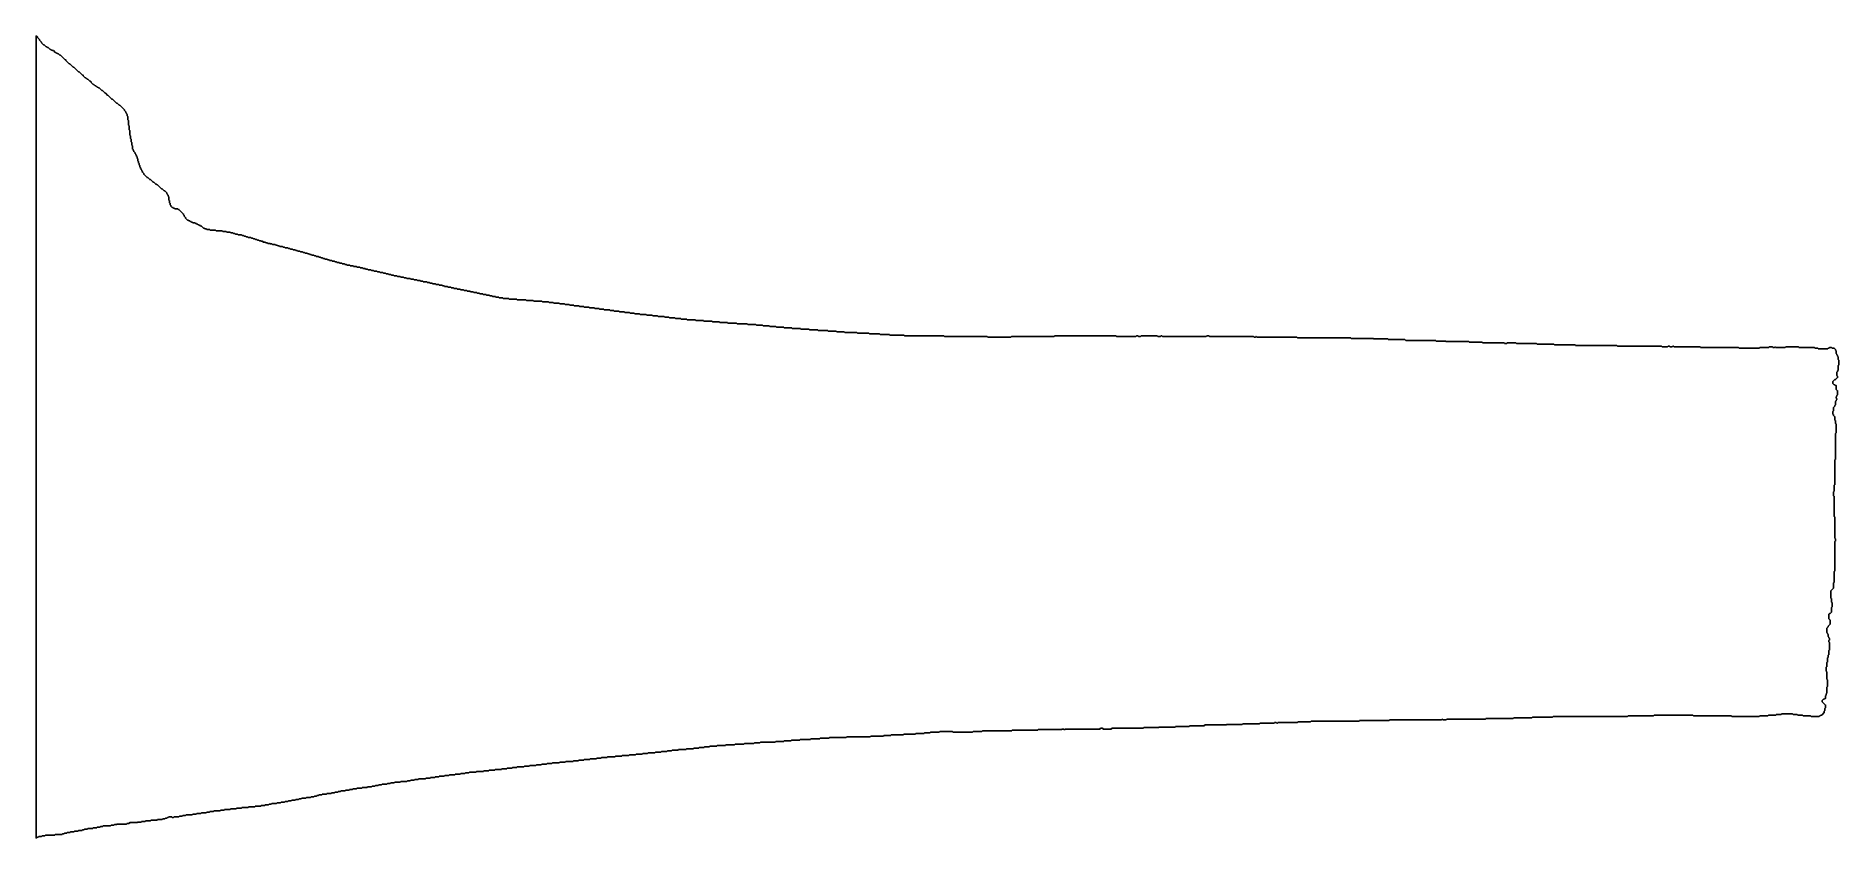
# Model space of a CAD drawing. Header units: metres. Extents: x 0 to 927, y 85 to 497.
import ezdxf

# ---------------------------------------------------------------- set-up
doc = ezdxf.new("R2010")
doc.units = ezdxf.units.M

msp = doc.modelspace()

# ---------------------------------------------------------------- linework, layer by layer
for points in [[(0.68, 85.1), (0.34, 84.76), (0, 84.76), (0, 497.26), (0.34, 497.26), (0.68, 496.92), (0.68, 496.58), (1.71, 495.55), (1.71, 495.21), (2.73, 494.18), (2.73, 493.84), (3.76, 492.82), (4.1, 492.82), (5.13, 491.79), (5.47, 491.79), (5.81, 491.45), (6.15, 491.45), (7.18, 490.42), (7.52, 490.42), (7.86, 490.08), (8.2, 490.08), (8.54, 489.74), (8.89, 489.74), (9.91, 488.72), (10.25, 488.72), (10.59, 488.37), (10.94, 488.37), (11.28, 488.03), (11.62, 488.03), (12.3, 487.35), (12.65, 487.35), (15.04, 484.96), (15.38, 484.96), (15.38, 484.61), (17.09, 482.91), (17.43, 482.91), (19.14, 481.2), (19.48, 481.2), (21.87, 478.8), (22.21, 478.8), (23.92, 477.1), (24.26, 477.1), (24.26, 476.75), (25.29, 475.73), (25.63, 475.73), (26.32, 475.04), (26.66, 475.04), (27.68, 474.02), (28.02, 474.02), (28.37, 473.68), (28.37, 473.34), (29.39, 472.31), (29.73, 472.31), (30.42, 471.63), (30.76, 471.63), (31.44, 470.94), (31.78, 470.94), (32.13, 470.6), (32.47, 470.6), (33.83, 469.24), (34.18, 469.24), (35.54, 467.87), (35.88, 467.87), (36.23, 467.53), (36.23, 467.18), (36.57, 466.84), (36.91, 466.84), (38.96, 464.79), (39.3, 464.79), (41.35, 462.74), (41.69, 462.74), (42.72, 461.72), (43.06, 461.72), (45.45, 459.32), (45.45, 458.98), (46.14, 458.3), (46.14, 457.96), (46.48, 457.62), (46.48, 457.27), (46.82, 456.93), (46.82, 456.25), (47.16, 455.91), (47.16, 454.2), (47.5, 453.86), (47.5, 451.46), (47.85, 451.12), (47.85, 449.07), (48.19, 448.73), (48.19, 446.34), (48.53, 446), (48.53, 444.63), (48.87, 444.29), (48.87, 442.92), (49.21, 442.58), (49.21, 441.21), (49.56, 440.87), (49.56, 439.16), (49.9, 438.82), (49.9, 438.48), (50.24, 438.13), (50.24, 437.79), (50.92, 437.11), (50.92, 436.77), (51.26, 436.43), (51.26, 436.08), (51.61, 435.74), (51.61, 435.4), (51.95, 435.06), (51.95, 434.38), (52.29, 434.03), (52.29, 433.01), (52.63, 432.67), (52.63, 431.98), (52.97, 431.64), (52.97, 430.96), (53.31, 430.62), (53.31, 429.93), (53.66, 429.59), (53.66, 429.25), (54, 428.91), (54, 428.57), (54.34, 428.22), (54.34, 427.88), (54.68, 427.54), (54.68, 427.2), (55.36, 426.52), (55.36, 426.17), (57.07, 424.46), (57.42, 424.46), (58.44, 423.44), (58.78, 423.44), (60.15, 422.07), (60.49, 422.07), (61.52, 421.05), (61.86, 421.05), (62.2, 420.71), (62.54, 420.71), (64.59, 418.65), (64.93, 418.65), (65.96, 417.63), (66.3, 417.63), (67.33, 416.6), (67.33, 416.26), (67.67, 415.92), (67.67, 415.58), (68.01, 415.24), (68.01, 414.9), (68.35, 414.55), (68.35, 412.84), (68.69, 412.5), (68.69, 411.48), (69.04, 411.14), (69.04, 410.45), (69.38, 410.11), (69.38, 409.77), (70.06, 409.09), (70.4, 409.09), (70.74, 408.74), (71.09, 408.74), (71.43, 408.4), (72.79, 408.4), (73.14, 408.06), (73.48, 408.06), (75.87, 405.67), (75.87, 405.33), (76.21, 404.98), (76.21, 404.64), (76.9, 403.96), (76.9, 403.62), (77.92, 402.59), (78.26, 402.59), (78.6, 402.25), (78.95, 402.25), (79.29, 401.91), (79.63, 401.91), (79.97, 401.57), (80.31, 401.57), (80.66, 401.23), (81.68, 401.23), (82.02, 400.88), (82.36, 400.88), (82.71, 400.54), (83.05, 400.54), (83.39, 400.2), (83.73, 400.2), (84.07, 399.86), (84.41, 399.86), (84.76, 399.52), (85.1, 399.52), (86.12, 398.49), (86.47, 398.49), (86.81, 398.15), (87.49, 398.15), (87.83, 397.81), (89.2, 397.81), (89.54, 397.47), (92.27, 397.47), (92.62, 397.12), (95.69, 397.12), (96.03, 396.78), (97.74, 396.78), (98.08, 396.44), (99.79, 396.44), (100.14, 396.1), (101.16, 396.1), (101.5, 395.76), (102.19, 395.76), (102.53, 395.42), (103.55, 395.42), (103.89, 395.07), (105.6, 395.07), (105.95, 394.73), (106.63, 394.73)], [(106.63, 394.73), (106.97, 394.39), (107.65, 394.39), (108, 394.05), (108.68, 394.05), (109.02, 393.71), (110.39, 393.71), (110.73, 393.36), (111.41, 393.36), (111.76, 393.02), (112.44, 393.02), (112.78, 392.68), (113.46, 392.68), (113.81, 392.34), (114.49, 392.34), (114.83, 392), (115.51, 392), (115.86, 391.66), (116.54, 391.66), (116.88, 391.31), (117.91, 391.31), (118.25, 390.97), (118.93, 390.97), (119.27, 390.63), (120.3, 390.63), (120.64, 390.29), (121.32, 390.29), (121.67, 389.95), (123.03, 389.95), (123.37, 389.61), (124.06, 389.61), (124.4, 389.26), (125.08, 389.26), (125.43, 388.92), (126.79, 388.92), (127.13, 388.58), (127.82, 388.58), (128.16, 388.24), (129.53, 388.24), (129.87, 387.9), (130.55, 387.9), (130.89, 387.55), (131.92, 387.55), (132.26, 387.21), (133.29, 387.21), (133.63, 386.87), (134.31, 386.87), (134.65, 386.53), (135.68, 386.53), (136.02, 386.19), (137.05, 386.19), (137.39, 385.85), (138.07, 385.85), (138.41, 385.5), (139.44, 385.5), (139.78, 385.16), (140.46, 385.16), (140.8, 384.82), (141.49, 384.82), (141.83, 384.48), (142.86, 384.48), (143.2, 384.14), (143.88, 384.14), (144.22, 383.8), (145.25, 383.8), (145.59, 383.45), (146.27, 383.45), (146.61, 383.11), (147.3, 383.11), (147.64, 382.77), (148.32, 382.77), (148.67, 382.43), (149.69, 382.43), (150.03, 382.09), (150.72, 382.09), (151.06, 381.74), (152.08, 381.74), (152.42, 381.4), (153.45, 381.4), (153.79, 381.06), (154.48, 381.06), (154.82, 380.72), (155.84, 380.72), (156.18, 380.38), (157.21, 380.38), (157.55, 380.04), (158.58, 380.04), (158.92, 379.69), (159.6, 379.69), (159.94, 379.35), (161.31, 379.35), (161.65, 379.01), (163.02, 379.01), (163.36, 378.67), (164.73, 378.67), (165.07, 378.33), (166.44, 378.33), (166.78, 377.99), (167.8, 377.99), (168.15, 377.64), (169.17, 377.64), (169.51, 377.3), (170.54, 377.3), (170.88, 376.96), (172.25, 376.96), (172.59, 376.62), (173.61, 376.62), (173.96, 376.28), (175.32, 376.28), (175.66, 375.93), (176.69, 375.93), (177.03, 375.59), (178.4, 375.59), (178.74, 375.25), (179.77, 375.25), (180.11, 374.91), (181.13, 374.91), (181.47, 374.57), (182.5, 374.57), (182.84, 374.23), (183.87, 374.23), (184.21, 373.88), (185.58, 373.88), (185.92, 373.54), (187.28, 373.54), (187.63, 373.2), (188.99, 373.2), (189.33, 372.86), (190.36, 372.86), (190.7, 372.52), (192.41, 372.52), (192.75, 372.18), (194.12, 372.18), (194.46, 371.83), (195.83, 371.83), (196.17, 371.49), (197.54, 371.49), (197.88, 371.15), (198.9, 371.15), (199.25, 370.81), (200.95, 370.81), (201.3, 370.47), (202.32, 370.47), (202.66, 370.12), (203.69, 370.12), (204.03, 369.78), (205.4, 369.78), (205.74, 369.44), (207.11, 369.44), (207.45, 369.1), (208.81, 369.1), (209.16, 368.76), (209.84, 368.76), (210.18, 368.42), (211.55, 368.42), (211.89, 368.07), (213.26, 368.07), (213.6, 367.73), (214.62, 367.73), (214.97, 367.39), (216.33, 367.39), (216.68, 367.05), (218.04, 367.05), (218.38, 366.71), (219.75, 366.71), (220.09, 366.37), (221.46, 366.37), (221.8, 366.02), (223.17, 366.02), (223.51, 365.68), (224.88, 365.68), (225.22, 365.34), (226.59, 365.34), (226.93, 365), (227.95, 365), (228.29, 364.66), (229.66, 364.66), (230, 364.32), (231.37, 364.32), (231.71, 363.97), (233.08, 363.97), (233.42, 363.63), (234.45, 363.63), (234.79, 363.29), (236.16, 363.29), (236.5, 362.95), (237.86, 362.95), (238.21, 362.61), (239.91, 362.61), (240.26, 362.26), (242.99, 362.26), (243.33, 361.92), (247.09, 361.92), (247.43, 361.58), (251.88, 361.58), (252.22, 361.24), (255.64, 361.24), (255.98, 360.9), (260.08, 360.9), (260.42, 360.56), (263.5, 360.56), (263.84, 360.21), (265.89, 360.21), (266.23, 359.87), (268.96, 359.87), (269.31, 359.53), (271.7, 359.53), (272.04, 359.19), (274.09, 359.19), (274.43, 358.85), (276.48, 358.85), (276.82, 358.51), (279.22, 358.51), (279.56, 358.16), (281.61, 358.16), (281.95, 357.82), (284.34, 357.82), (284.69, 357.48), (287.08, 357.48), (287.42, 357.14), (289.47, 357.14), (289.81, 356.8), (291.86, 356.8), (292.2, 356.45), (294.94, 356.45), (295.28, 356.11), (296.99, 356.11), (297.33, 355.77), (299.72, 355.77), (300.06, 355.43), (302.46, 355.43), (302.8, 355.09), (305.19, 355.09), (305.53, 354.75), (307.58, 354.75), (307.92, 354.4), (310.32, 354.4), (310.66, 354.06), (313.73, 354.06), (314.08, 353.72), (316.81, 353.72), (317.15, 353.38), (319.54, 353.38), (319.89, 353.04), (322.96, 353.04), (323.3, 352.7), (325.35, 352.7), (325.7, 352.35), (328.43, 352.35), (328.77, 352.01), (331.51, 352.01), (331.85, 351.67), (334.58, 351.67), (334.92, 351.33), (339.02, 351.33), (339.37, 350.99), (343.13, 350.99), (343.47, 350.64), (347.57, 350.64), (347.91, 350.3), (351.33, 350.3), (351.67, 349.96), (355.43, 349.96), (355.77, 349.62), (360.21, 349.62), (360.56, 349.28), (365.68, 349.28), (366.02, 348.94), (370.12, 348.94), (370.47, 348.59), (373.54, 348.59), (373.88, 348.25), (376.96, 348.25), (377.3, 347.91), (380.38, 347.91), (380.72, 347.57), (384.48, 347.57), (384.82, 347.23), (388.58, 347.23), (388.92, 346.89), (393.02, 346.89), (393.36, 346.54), (397.47, 346.54), (397.81, 346.2), (401.91, 346.2), (402.25, 345.86), (407.03, 345.86), (407.38, 345.52), (411.48, 345.52), (411.82, 345.18), (415.58, 345.18), (415.92, 344.83), (422.07, 344.83), (422.41, 344.49), (428.22, 344.49), (428.57, 344.15), (433.69, 344.15), (434.03, 343.81), (438.82, 343.81), (439.16, 343.47), (446.34, 343.47), (446.68, 343.13), (466.84, 343.13), (467.18, 342.78), (489.06, 342.78), (489.4, 342.44), (501.36, 342.44), (501.7, 342.78), (523.57, 342.78), (523.92, 343.13), (555.36, 343.13), (555.7, 342.78), (565.61, 342.78), (565.95, 343.13), (566.64, 343.13), (566.98, 342.78), (568, 342.78), (568.35, 343.13), (576.55, 343.13), (576.89, 342.78), (578.26, 342.78), (578.6, 343.13), (578.94, 343.13), (579.28, 342.78), (601.84, 342.78), (602.18, 343.13), (603.2, 343.13), (603.55, 342.78), (626.1, 342.78), (626.44, 342.44), (627.13, 342.44), (627.47, 342.78), (627.81, 342.44), (648.32, 342.44), (648.66, 342.1), (676, 342.1), (676.34, 341.76), (687.62, 341.76), (687.96, 341.42), (695.14, 341.42), (695.48, 341.08), (704.02, 341.08), (704.37, 340.73), (719.74, 340.73), (720.09, 340.39), (724.87, 340.39), (725.21, 340.05), (736.83, 340.05), (737.17, 339.71), (743.67, 339.71), (744.01, 339.37), (754.95, 339.37), (755.29, 339.02), (756.31, 339.02), (756.65, 339.37), (761.1, 339.37), (761.44, 339.02), (771.69, 339.02), (772.03, 338.68), (780.58, 338.68), (780.92, 338.34), (791.51, 338.34), (791.86, 338), (813.04, 338), (813.39, 337.66), (835.94, 337.66), (836.28, 337.32), (839.02, 337.32), (839.36, 337.66), (840.04, 337.66), (840.39, 337.32), (841.41, 337.32), (841.75, 337.66), (842.09, 337.66), (842.44, 337.32), (855.76, 337.32), (856.11, 336.97), (875.59, 336.97), (875.93, 336.63), (886.18, 336.63), (886.52, 336.97), (890.97, 336.97), (891.31, 337.32), (893.02, 337.32), (893.36, 336.97), (894.04, 336.97), (894.38, 337.32), (894.72, 336.97), (899.51, 336.97), (899.85, 337.32), (906.34, 337.32), (906.69, 336.97), (914.55, 336.97), (914.89, 336.63), (916.26, 336.63), (916.6, 336.29), (921.38, 336.29), (921.72, 336.63), (922.07, 336.63), (922.41, 336.97), (923.43, 336.97), (923.77, 336.63), (924.8, 336.63), (925.48, 335.95), (925.48, 335.61), (925.82, 335.27), (925.82, 333.9), (926.17, 333.56), (926.17, 333.21), (926.51, 332.87), (926.51, 332.53), (926.85, 332.19), (926.85, 330.82), (927.19, 330.48), (927.19, 328.09), (926.85, 327.75), (926.85, 325.35), (926.51, 325.01), (926.51, 324.67), (926.17, 324.33), (926.17, 322.62), (926.51, 322.28), (926.51, 321.6), (925.48, 320.57), (925.14, 320.57), (924.12, 319.54), (924.12, 318.52), (924.8, 317.84), (925.14, 317.84), (925.48, 317.49), (925.82, 317.49), (925.82, 315.44), (926.51, 314.76), (926.51, 312.71), (926.17, 312.37), (926.17, 312.03), (925.82, 311.68), (925.82, 311), (926.17, 310.66), (926.17, 310.32), (925.82, 309.98), (925.82, 309.63), (925.48, 309.29), (925.48, 307.58), (925.14, 307.24), (925.14, 306.9), (924.46, 306.22), (924.46, 304.51), (924.12, 304.17), (924.12, 302.8), (924.46, 302.46), (924.46, 302.11), (925.14, 301.43), (925.14, 299.72), (925.48, 299.38), (925.48, 298.01), (925.82, 297.67), (925.82, 293.23), (925.48, 292.89), (925.48, 279.56), (925.14, 279.22), (925.14, 266.57), (924.8, 266.23), (924.8, 263.15), (924.46, 262.81), (924.46, 260.76), (924.8, 260.42), (924.8, 250.17), (925.14, 249.83), (925.14, 238.89), (925.48, 238.55), (925.48, 237.52), (925.14, 237.18), (925.14, 222.14), (924.8, 221.8), (924.8, 216.33), (924.46, 215.99), (924.46, 213.26), (923.09, 211.89), (923.09, 208.13), (923.43, 207.79), (923.43, 206.08), (923.77, 205.74), (923.77, 203.69), (923.43, 203.35), (923.43, 200.95), (922.75, 200.27), (922.41, 200.27), (922.07, 199.93), (922.07, 197.54), (922.75, 196.85), (922.75, 194.8), (921.72, 193.78), (921.72, 193.44), (921.04, 192.75), (921.04, 190.36), (921.38, 190.02), (921.38, 189.68), (921.72, 189.33), (921.72, 188.31), (922.07, 187.97), (922.07, 187.63), (922.41, 187.28), (922.41, 186.6), (922.07, 186.26), (922.07, 185.58), (922.41, 185.23), (922.41, 181.47), (922.07, 181.13), (922.07, 179.08), (921.72, 178.74), (921.72, 177.71), (921.38, 177.37), (921.38, 175.32), (921.04, 174.98), (921.04, 172.93), (920.7, 172.59), (920.7, 170.54), (921.04, 170.2), (921.04, 166.44), (921.38, 166.09), (921.38, 162.68), (921.04, 162.34), (921.04, 159.26), (920.7, 158.92), (920.7, 158.23), (920.36, 157.89), (920.36, 156.53), (920.02, 156.53), (919.67, 156.18), (919.33, 156.18), (918.65, 155.5), (918.65, 154.82), (920.36, 153.11), (920.36, 151.74), (920.02, 151.4), (920.02, 150.37), (919.67, 150.03), (919.67, 149.35), (918.31, 147.98), (917.96, 147.98), (917.62, 147.64), (917.28, 147.64), (916.94, 147.3), (912.84, 147.3), (912.5, 147.64), (908.74, 147.64), (908.4, 147.98), (906, 147.98), (905.66, 148.32), (903.61, 148.32), (903.27, 148.67), (897.8, 148.67), (897.46, 148.32), (895.07, 148.32), (894.72, 147.98), (890.97, 147.98), (890.62, 147.64), (886.52, 147.64), (886.18, 147.3), (872.17, 147.3), (871.83, 147.64), (852.35, 147.64), (852.01, 147.98), (832.18, 147.98), (831.84, 147.64), (818.85, 147.64), (818.51, 147.3), (780.24, 147.3), (779.89, 146.96), (769.64, 146.96), (769.3, 146.61), (760.07, 146.61), (759.73, 146.27), (745.72, 146.27), (745.38, 145.93), (725.55, 145.93), (725.21, 145.59), (723.5, 145.59), (723.16, 145.93), (722.82, 145.59), (696.16, 145.59), (695.82, 145.25), (680.78, 145.25), (680.44, 144.91), (655.84, 144.91), (655.49, 144.56), (649, 144.56), (648.66, 144.22), (638.75, 144.22), (638.41, 143.88), (638.06, 143.88), (637.72, 144.22), (637.04, 144.22), (636.7, 143.88), (629.52, 143.88), (629.18, 143.54), (620.63, 143.54), (620.29, 143.2), (612.43, 143.2), (612.09, 142.86), (601.15, 142.86), (600.81, 142.51), (593.29, 142.51), (592.95, 142.17), (586.12, 142.17), (585.77, 141.83), (577.57, 141.83), (577.23, 141.49), (569.71, 141.49), (569.37, 141.15), (553.31, 141.15), (552.97, 140.8), (548.86, 140.8), (548.52, 141.15), (547.5, 141.15), (547.16, 140.8), (529.38, 140.8), (529.04, 140.46), (528.7, 140.46), (528.36, 140.8), (527.68, 140.8), (527.33, 140.46), (515.37, 140.46), (515.03, 140.12), (502.04, 140.12), (501.7, 139.78), (486.66, 139.78), (486.32, 139.44), (481.88, 139.44), (481.54, 139.1), (471.63, 139.1), (471.29, 139.44), (464.79, 139.44), (464.45, 139.1), (460.01, 139.1), (459.67, 138.75), (456.93, 138.75), (456.59, 138.41), (452.49, 138.41), (452.15, 138.07), (446.34, 138.07), (446, 137.73), (439.84, 137.73), (439.5, 137.39), (436.08, 137.39), (435.74, 137.05), (429.25, 137.05), (428.91, 136.7), (416.95, 136.7), (416.6, 136.36), (408.06, 136.36), (407.72, 136.02), (403.28, 136.02), (402.93, 135.68), (398.49, 135.68), (398.15, 135.34), (393.02, 135.34), (392.68, 134.99), (388.58, 134.99), (388.24, 134.65), (384.82, 134.65), (384.48, 134.31), (380.38, 134.31), (380.04, 133.97), (372.52, 133.97), (372.18, 133.63), (369.44, 133.63), (369.1, 133.29), (364.32, 133.29), (363.97, 132.94), (359.53, 132.94), (359.19, 132.6), (354.75, 132.6), (354.4, 132.26), (350.3, 132.26), (349.96, 131.92), (346.54, 131.92), (346.2, 131.58), (343.81, 131.58), (343.47, 131.24), (341.08, 131.24), (340.73, 130.89), (338.34, 130.89), (338, 130.55), (334.58, 130.55), (334.24, 130.21), (330.48, 130.21), (330.14, 129.87), (327.06, 129.87), (326.72, 129.53), (324.67, 129.53), (324.33, 129.18), (321.6, 129.18), (321.25, 128.84), (318.52, 128.84), (318.18, 128.5), (314.76, 128.5), (314.42, 128.16), (312.03, 128.16), (311.68, 127.82), (308.61, 127.82), (308.27, 127.48), (305.19, 127.48), (304.85, 127.13), (301.43, 127.13), (301.09, 126.79), (298.01, 126.79), (297.67, 126.45), (293.91, 126.45), (293.57, 126.11), (290.84, 126.11), (290.5, 125.77), (288.44, 125.77), (288.1, 125.43), (285.03, 125.43), (284.69, 125.08), (281.95, 125.08), (281.61, 124.74), (279.22, 124.74), (278.88, 124.4), (276.48, 124.4), (276.14, 124.06), (272.38, 124.06), (272.04, 123.72), (269.31, 123.72), (268.96, 123.37), (265.55, 123.37), (265.2, 123.03), (262.81, 123.03), (262.47, 122.69), (260.08, 122.69), (259.74, 122.35), (257.34, 122.35), (257, 122.01), (253.93, 122.01), (253.59, 121.67), (251.19, 121.67), (250.85, 121.32), (247.43, 121.32), (247.09, 120.98), (245.04, 120.98), (244.7, 120.64), (242.31, 120.64), (241.97, 120.3), (239.57, 120.3), (239.23, 119.96), (236.16, 119.96), (235.81, 119.62), (233.08, 119.62), (232.74, 119.27), (230.35, 119.27), (230, 118.93), (226.59, 118.93), (226.24, 118.59), (222.83, 118.59), (222.49, 118.25), (220.78, 118.25), (220.43, 117.91), (218.38, 117.91), (218.04, 117.57), (215.65, 117.57), (215.31, 117.22), (212.57, 117.22), (212.23, 116.88), (210.18, 116.88), (209.84, 116.54), (207.45, 116.54), (207.11, 116.2), (205.4, 116.2), (205.06, 115.86), (203, 115.86), (202.66, 115.51), (200.61, 115.51), (200.27, 115.17), (196.85, 115.17), (196.51, 114.83), (194.8, 114.83), (194.46, 114.49), (192.75, 114.49), (192.41, 114.15), (191.04, 114.15), (190.7, 113.81), (187.63, 113.81), (187.28, 113.46), (184.55, 113.46), (184.21, 113.12), (182.5, 113.12), (182.16, 112.78), (180.79, 112.78), (180.45, 112.44), (178.06, 112.44), (177.71, 112.1), (176.35, 112.1), (176.01, 111.76), (174.64, 111.76), (174.3, 111.41), (172.93, 111.41), (172.59, 111.07), (170.54, 111.07), (170.2, 110.73), (167.8, 110.73), (167.46, 110.39), (165.07, 110.39), (164.73, 110.05), (163.02, 110.05), (162.68, 109.7), (161.31, 109.7), (160.97, 109.36), (159.26, 109.36), (158.92, 109.02), (156.87, 109.02), (156.53, 108.68), (155.5, 108.68), (155.16, 108.34), (153.79, 108.34), (153.45, 108), (152.08, 108), (151.74, 107.65), (149.69, 107.65), (149.35, 107.31), (147.3, 107.31), (146.96, 106.97), (145.59, 106.97), (145.25, 106.63), (144.56, 106.63), (144.22, 106.29), (143.2, 106.29), (142.86, 105.95), (141.49, 105.95), (141.15, 105.6), (139.1, 105.6), (138.75, 105.26), (136.7, 105.26), (136.36, 104.92), (135.34, 104.92), (134.99, 104.58), (133.63, 104.58), (133.29, 104.24), (131.58, 104.24), (131.24, 103.89), (129.87, 103.89), (129.53, 103.55), (128.16, 103.55), (127.82, 103.21), (126.11, 103.21), (125.77, 102.87), (124.06, 102.87), (123.72, 102.53), (121.32, 102.53), (120.98, 102.19), (119.96, 102.19), (119.62, 101.84), (117.91, 101.84), (117.57, 101.5), (115.86, 101.5), (115.51, 101.16), (112.78, 101.16), (112.44, 100.82), (109.36, 100.82), (109.02, 100.48), (105.95, 100.48), (105.6, 100.14), (103.21, 100.14), (102.87, 99.79), (100.14, 99.79), (99.79, 99.45), (97.06, 99.45), (96.72, 99.11), (95.01, 99.11), (94.67, 98.77), (91.59, 98.77), (91.25, 98.43), (89.54, 98.43), (89.2, 98.08), (87.83, 98.08), (87.49, 97.74), (85.1, 97.74), (84.76, 97.4), (82.71, 97.4), (82.36, 97.06), (80.66, 97.06), (80.31, 96.72), (77.24, 96.72), (76.9, 96.38), (75.53, 96.38), (75.19, 96.03), (73.82, 96.03), (73.48, 95.69), (71.09, 95.69), (70.74, 95.35), (70.06, 95.35), (69.72, 95.69), (68.35, 95.69), (68.01, 95.35), (67.67, 95.35), (67.33, 95.01), (66.64, 95.01), (66.3, 94.67), (65.28, 94.67), (64.93, 94.33), (62.54, 94.33), (62.2, 93.98), (59.12, 93.98), (58.78, 93.64), (56.39, 93.64), (56.05, 93.3), (54.34, 93.3), (54, 92.96), (52.29, 92.96), (51.95, 92.62), (48.19, 92.62), (47.85, 92.27), (46.82, 92.27), (46.48, 91.93), (41.69, 91.93), (41.35, 91.59), (40.33, 91.59), (39.99, 91.25), (38.62, 91.25), (38.28, 90.91), (34.52, 90.91), (34.18, 90.57), (33.15, 90.57), (32.81, 90.22), (31.44, 90.22), (31.1, 89.88), (29.39, 89.88), (29.05, 89.54), (26.66, 89.54), (26.32, 89.2), (24.95, 89.2), (24.61, 88.86), (23.92, 88.86), (23.58, 88.52), (21.87, 88.52), (21.53, 88.17), (19.82, 88.17), (19.48, 87.83), (17.77, 87.83), (17.43, 87.49), (16.06, 87.49), (15.72, 87.15), (14.7, 87.15), (14.35, 86.81), (13.67, 86.81), (13.33, 86.47), (9.91, 86.47), (9.57, 86.12), (4.78, 86.12), (4.44, 85.78), (3.08, 85.78), (2.73, 85.44), (1.37, 85.44), (1.03, 85.1), (0.68, 85.1)]]:
    msp.add_lwpolyline(points)

doc.saveas('drawing.dxf')
